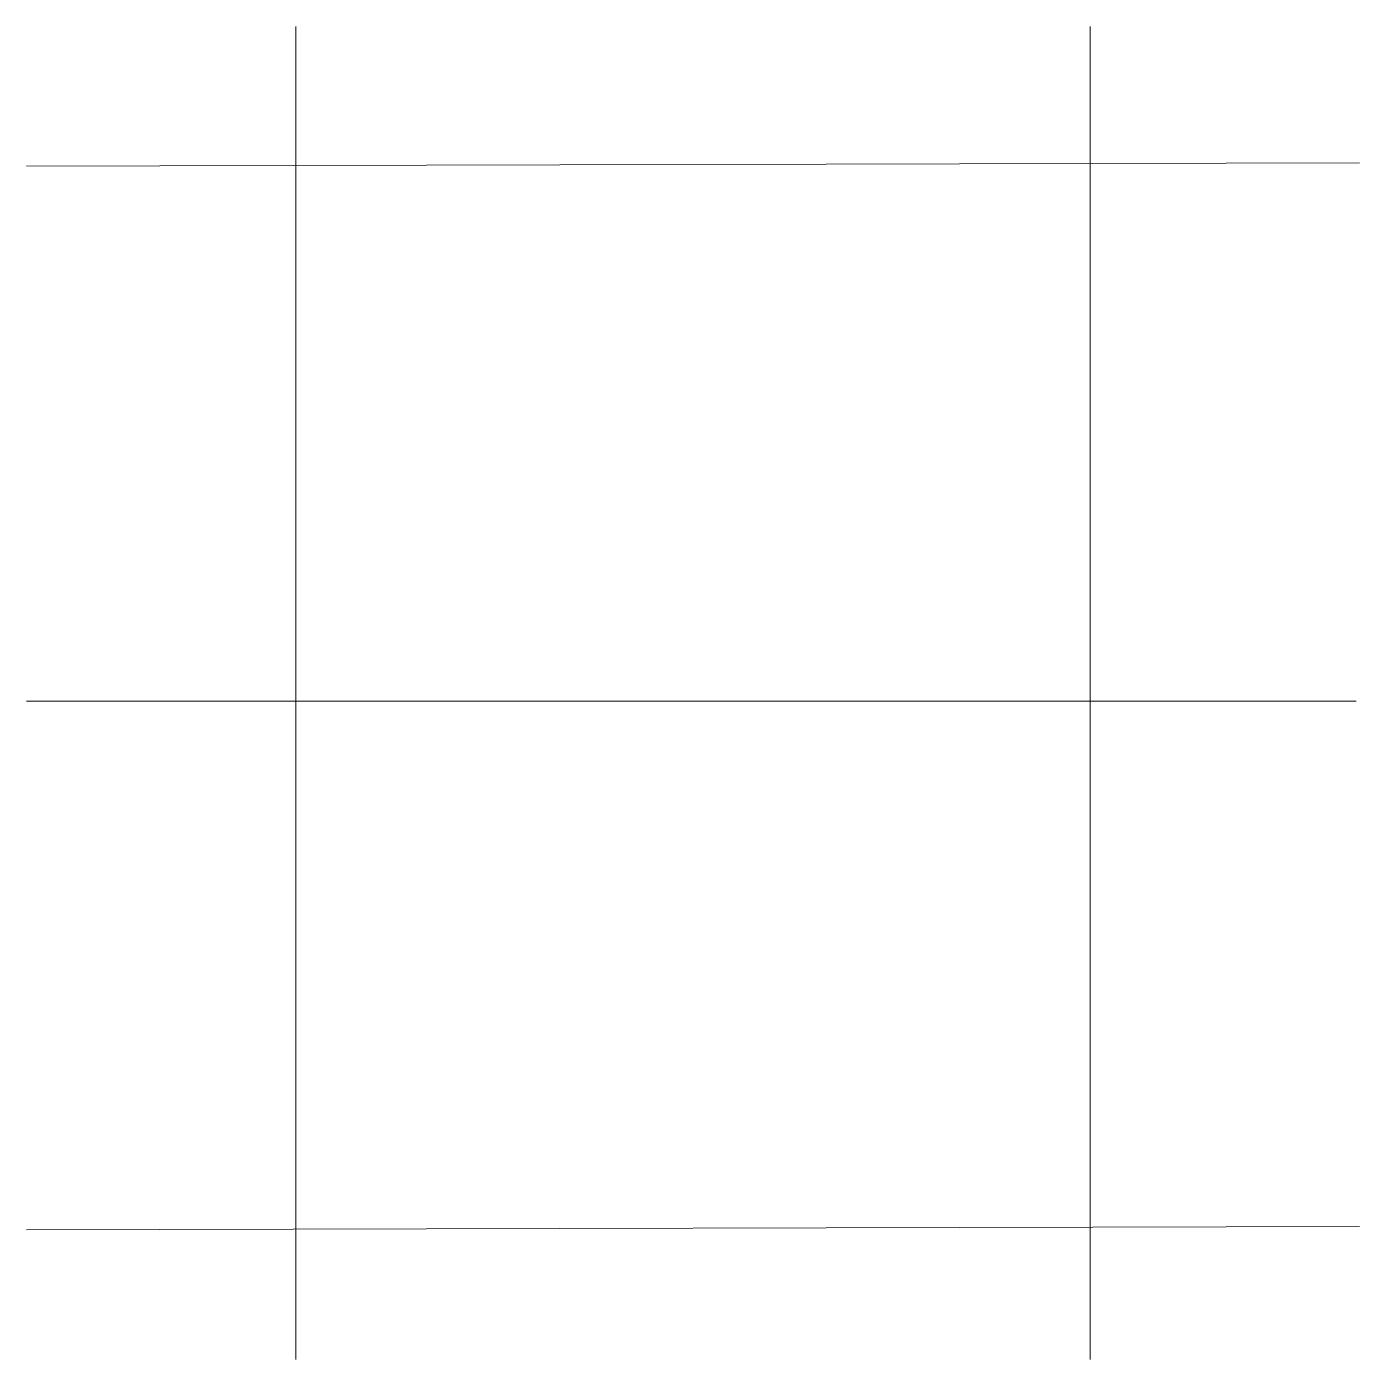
# Model space of a CAD drawing. Header units: millimetres. Extents: x 0 to 100, y 0 to 100.
import ezdxf

# ---------------------------------------------------------------- set-up
doc = ezdxf.new("R2010")
doc.units = ezdxf.units.MM
doc.layers.get('0').update_dxf_attribs({"linetype": 'CONTINUOUS', "lineweight": 0})

msp = doc.modelspace()

# ---------------------------------------------------------------- linework, layer by layer
for p, q in [((20.25, 100.25), (20.25, 0)), ((80, 100.25), (80, 0)), ((0, 89.75), (100.25, 90)), ((0, 49.5), (100, 49.5)), ((0, 9.75), (100.25, 10))]:
    msp.add_line(p, q)

doc.saveas('drawing.dxf')
